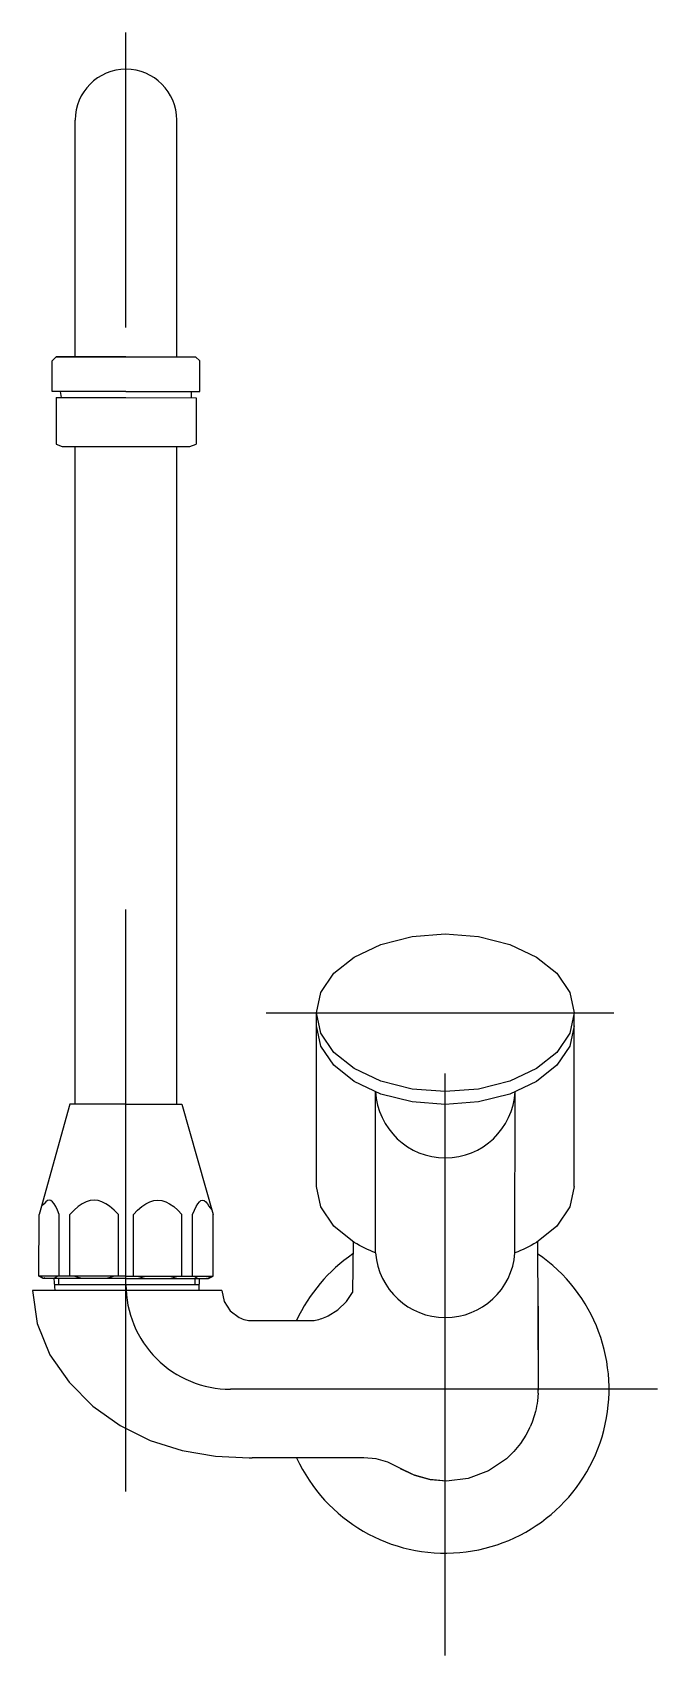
# Model space of a CAD drawing. Extents: x 30.375 to 30.483, y 45.024 to 45.302.
import ezdxf

# ---------------------------------------------------------------- set-up
doc = ezdxf.new("R2010")
doc.units = 0
doc.header["$LTSCALE"] = 0.2
doc.header["$MEASUREMENT"] = 0
doc.linetypes.add('AXES', pattern=[0.54, 0.3, -0.08, 0.08, -0.08])
doc.linetypes.add('CONTINU', pattern=[0])
doc.layers.get('0').update_dxf_attribs({"linetype": 'CONTINUOUS'})
doc.layers.add('DECA_EIXOS', color=5, linetype='AXES')

msp = doc.modelspace()

# ---------------------------------------------------------------- linework, layer by layer
at = {"linetype": 'CONTINU'}
for points in [[(30.40021, 45.28734, 0.999997), (30.38273, 45.28734)], [(30.43442, 45.12042, 0.950544), (30.45841, 45.12042)], [(30.43443, 45.09269, -0.042806), (30.43075, 45.09451), (30.42724, 45.09729), (30.42501, 45.1006), (30.42426, 45.10408)], [(30.46857, 45.10408), (30.46782, 45.1006), (30.46558, 45.09729), (30.46208, 45.09451, -0.042809), (30.4584, 45.09269)], [(30.42083, 45.05748, 1.314881), (30.46228, 45.09255)], [(30.43052, 45.09253, 0.135761), (30.42083, 45.08106)], [(30.43443, 45.09269, 0.92635), (30.4584, 45.09269)], [(30.41095, 45.08159, 0.108155), (30.41315, 45.08106)], [(30.42315, 45.08106, 0.039329), (30.42407, 45.08114)], [(30.42407, 45.08114, 0.070486), (30.42628, 45.08187)], [(30.46227, 45.0673, -0.030259), (30.46192, 45.06542)]]:
    msp.add_lwpolyline(points, format="xyb", dxfattribs=at)
for points in [[(30.38273, 45.24668), (30.38273, 45.28734)], [(30.40021, 45.24668), (30.40021, 45.28734)], [(30.38273, 45.24668), (30.38273, 45.25168)], [(30.40021, 45.24668), (30.40021, 45.25168)], [(30.37878, 45.24597), (30.37949, 45.24668)], [(30.37878, 45.24069), (30.37878, 45.24597)], [(30.39147, 45.24668), (30.37949, 45.24668)], [(30.37949, 45.24668), (30.40345, 45.24668)], [(30.38273, 45.24668), (30.38423, 45.24668)], [(30.39147, 45.24668), (30.40345, 45.24668)], [(30.39871, 45.24668), (30.40021, 45.24668)], [(30.40416, 45.24597), (30.40345, 45.24668)], [(30.40416, 45.24069), (30.40416, 45.24597)], [(30.39147, 45.24069), (30.37878, 45.24069)], [(30.38018, 45.24069), (30.37878, 45.24069)], [(30.37947, 45.23967), (30.37946, 45.23168)], [(30.37947, 45.23967), (30.39147, 45.23966)], [(30.38018, 45.24069), (30.38032, 45.23967)], [(30.39147, 45.24069), (30.40416, 45.24069)], [(30.39147, 45.23966), (30.40354, 45.23965)], [(30.4027, 45.24069), (30.40269, 45.23965)], [(30.40354, 45.23965), (30.40354, 45.23166)], [(30.37946, 45.23168), (30.38051, 45.23128)], [(30.38051, 45.23128), (30.40249, 45.23126)], [(30.38273, 45.11826), (30.38273, 45.23128)], [(30.40021, 45.11826), (30.40021, 45.23126)], [(30.40249, 45.23126), (30.40354, 45.23166)], [(30.42426, 45.10408), (30.42426, 45.13395)], [(30.46857, 45.10408), (30.46857, 45.13395)], [(30.46857, 45.13172), (30.46782, 45.12823), (30.46558, 45.12493), (30.46208, 45.12214), (30.45752, 45.12), (30.45211, 45.11863), (30.44641, 45.11817), (30.44071, 45.11863), (30.43531, 45.12), (30.43075, 45.12214), (30.42724, 45.12493), (30.42501, 45.12823), (30.42426, 45.13172)], [(30.43443, 45.09269), (30.43442, 45.12042)], [(30.4584, 45.09269), (30.45841, 45.12042)], [(30.38183, 45.11826), (30.37654, 45.09928)], [(30.39147, 45.11826), (30.38183, 45.11826)], [(30.39147, 45.11826), (30.40111, 45.11826)], [(30.40111, 45.11826), (30.40645, 45.09928)], [(30.37648, 45.08872), (30.37654, 45.09928)], [(30.37676, 45.10008), (30.37654, 45.09928)], [(30.37694, 45.10073), (30.37676, 45.10008)], [(30.37741, 45.10114), (30.37694, 45.10073)], [(30.3777, 45.10148), (30.37741, 45.10114)], [(30.37798, 45.10169), (30.3777, 45.10148)], [(30.37827, 45.10175), (30.37798, 45.10169)], [(30.37855, 45.10169), (30.37827, 45.10175)], [(30.37884, 45.10148), (30.37855, 45.10169)], [(30.37912, 45.10114), (30.37884, 45.10148)], [(30.3794, 45.10068), (30.37912, 45.10114)], [(30.3797, 45.10005), (30.3794, 45.10068)], [(30.38, 45.09928), (30.3797, 45.10005)], [(30.38, 45.08872), (30.38, 45.09928)], [(30.38254, 45.10004), (30.38183, 45.09928)], [(30.38183, 45.08872), (30.38183, 45.09928)], [(30.38327, 45.10068), (30.38254, 45.10004)], [(30.38394, 45.10114), (30.38327, 45.10068)], [(30.38463, 45.10148), (30.38394, 45.10114)], [(30.38533, 45.10169), (30.38463, 45.10148)], [(30.386, 45.10175), (30.38533, 45.10169)], [(30.38668, 45.10169), (30.386, 45.10175)], [(30.38735, 45.10149), (30.38668, 45.10169)], [(30.38804, 45.10115), (30.38735, 45.10149)], [(30.38863, 45.10075), (30.38804, 45.10115)], [(30.38946, 45.10004), (30.38863, 45.10075)], [(30.39018, 45.09928), (30.38946, 45.10004)], [(30.39018, 45.08872), (30.39018, 45.09928)], [(30.39276, 45.09928), (30.39347, 45.10004)], [(30.39276, 45.08872), (30.39276, 45.09928)], [(30.39347, 45.10004), (30.39418, 45.10066)], [(30.39418, 45.10066), (30.39487, 45.10114)], [(30.39487, 45.10114), (30.39558, 45.10149)], [(30.39558, 45.10149), (30.39626, 45.10169)], [(30.39626, 45.10169), (30.39694, 45.10175)], [(30.39694, 45.10175), (30.39762, 45.10169)], [(30.39762, 45.10169), (30.39831, 45.10148)], [(30.39831, 45.10148), (30.39897, 45.10115)], [(30.39897, 45.10115), (30.39969, 45.10066)], [(30.39969, 45.10066), (30.4004, 45.10004)], [(30.4004, 45.10004), (30.40111, 45.09928)], [(30.40111, 45.08872), (30.40111, 45.09928)], [(30.40294, 45.09928), (30.40324, 45.10005)], [(30.40294, 45.08872), (30.40294, 45.09928)], [(30.40324, 45.10005), (30.40353, 45.10066)], [(30.40353, 45.10066), (30.40382, 45.10115)], [(30.40382, 45.10115), (30.4041, 45.10148)], [(30.4041, 45.10148), (30.40438, 45.10169)], [(30.40438, 45.10169), (30.40467, 45.10175)], [(30.40467, 45.10175), (30.40495, 45.10169)], [(30.40495, 45.10169), (30.40524, 45.10148)], [(30.40524, 45.10148), (30.40552, 45.10114)], [(30.40552, 45.10114), (30.40576, 45.10075)], [(30.40576, 45.10075), (30.40622, 45.10009)], [(30.40622, 45.10009), (30.40645, 45.09928)], [(30.40645, 45.08872), (30.40645, 45.09928)], [(30.43055, 45.09466), (30.43043, 45.08592)], [(30.46227, 45.09466), (30.46239, 45.06979)], [(30.37681, 45.08872), (30.37648, 45.08872)], [(30.37723, 45.08829), (30.37648, 45.08872)], [(30.39147, 45.08872), (30.37648, 45.08872)], [(30.37723, 45.08829), (30.37681, 45.08872)], [(30.37718, 45.08848), (30.37723, 45.08829)], [(30.39147, 45.08829), (30.37723, 45.08829)], [(30.37771, 45.08829), (30.37742, 45.08841)], [(30.37798, 45.08829), (30.37771, 45.08829)], [(30.37827, 45.08829), (30.37798, 45.08829)], [(30.37883, 45.08829), (30.37855, 45.08829)], [(30.37911, 45.08829), (30.37883, 45.08829)], [(30.3794, 45.08849), (30.37911, 45.08829)], [(30.37928, 45.08625), (30.37911, 45.08829)], [(30.3797, 45.08872), (30.3794, 45.08849)], [(30.38, 45.08872), (30.3797, 45.08872)], [(30.37993, 45.08725), (30.37993, 45.08829)], [(30.38256, 45.08872), (30.38183, 45.08872)], [(30.38327, 45.08849), (30.38256, 45.08872)], [(30.38396, 45.08829), (30.38327, 45.08849)], [(30.38465, 45.08829), (30.38396, 45.08829)], [(30.38533, 45.08829), (30.38465, 45.08829)], [(30.386, 45.08829), (30.38533, 45.08829)], [(30.38669, 45.08829), (30.386, 45.08829)], [(30.38737, 45.08829), (30.38669, 45.08829)], [(30.38806, 45.08829), (30.38737, 45.08829)], [(30.38873, 45.08849), (30.38806, 45.08829)], [(30.38945, 45.08872), (30.38873, 45.08849)], [(30.39018, 45.08872), (30.38945, 45.08872)], [(30.39147, 45.08872), (30.40645, 45.08872)], [(30.39147, 45.08829), (30.4057, 45.08829)], [(30.39276, 45.08872), (30.39347, 45.08872)], [(30.39347, 45.08872), (30.3942, 45.08849)], [(30.3942, 45.08849), (30.39487, 45.08829)], [(30.39487, 45.08829), (30.39556, 45.08829)], [(30.39556, 45.08829), (30.39626, 45.08829)], [(30.39626, 45.08829), (30.39694, 45.08829)], [(30.39694, 45.08829), (30.39761, 45.08829)], [(30.39761, 45.08829), (30.39829, 45.08829)], [(30.39829, 45.08829), (30.399, 45.08829)], [(30.399, 45.08829), (30.39967, 45.08849)], [(30.39967, 45.08849), (30.4004, 45.08872)], [(30.4004, 45.08872), (30.40111, 45.08872)], [(30.40294, 45.08872), (30.40324, 45.08872)], [(30.40324, 45.08872), (30.40354, 45.08849)], [(30.4034, 45.08725), (30.4034, 45.08829)], [(30.40354, 45.08849), (30.40382, 45.08829)], [(30.40382, 45.08829), (30.40411, 45.08829)], [(30.40405, 45.08625), (30.40411, 45.08829)], [(30.40411, 45.08829), (30.40439, 45.08829)], [(30.40467, 45.08829), (30.40495, 45.08829)], [(30.40495, 45.08829), (30.40523, 45.08829)], [(30.40523, 45.08829), (30.40552, 45.08842)], [(30.4057, 45.08829), (30.4061, 45.08872)], [(30.4057, 45.08829), (30.40645, 45.08872)], [(30.40576, 45.08848), (30.4057, 45.08829)], [(30.4061, 45.08872), (30.40645, 45.08872)], [(30.37538, 45.08625), (30.37618, 45.08054), (30.37839, 45.07521), (30.38168, 45.07047), (30.38578, 45.06639), (30.39048, 45.06303), (30.39565, 45.06046), (30.40117, 45.05872), (30.40687, 45.05778), (30.41265, 45.05749)], [(30.39167, 45.08625), (30.37538, 45.08625)], [(30.3792, 45.08725), (30.40408, 45.08725)], [(30.40796, 45.08625), (30.39167, 45.08625)], [(30.40796, 45.08625), (30.40836, 45.08432), (30.40941, 45.08272), (30.41095, 45.08159)], [(30.42628, 45.08187), (30.42794, 45.08292), (30.42939, 45.08434), (30.43043, 45.08592)], [(30.42878, 45.08374), (30.42933, 45.08428)], [(30.46239, 45.08356), (30.46239, 45.06979)], [(30.41315, 45.08106), (30.42315, 45.08106)], [(30.46238, 45.06858), (30.46227, 45.0673)], [(30.46238, 45.06858), (30.4624, 45.06927)], [(30.46239, 45.06979), (30.4624, 45.06927)], [(30.4624, 45.06941), (30.46239, 45.06913)], [(30.46134, 45.0636), (30.46101, 45.06279)], [(30.46172, 45.0647), (30.46134, 45.0636)], [(30.46192, 45.06542), (30.46172, 45.0647)], [(30.46029, 45.0614), (30.45934, 45.05994), (30.45823, 45.05859), (30.45692, 45.05732)], [(30.4609, 45.06257), (30.46029, 45.0614)], [(30.4609, 45.06257), (30.46101, 45.06279)], [(30.41265, 45.05749), (30.41319, 45.05748)], [(30.43238, 45.05748), (30.41319, 45.05748)], [(30.43835, 45.05582), (30.4365, 45.05673), (30.43451, 45.05729), (30.43238, 45.05748)], [(30.44661, 45.05349), (30.44373, 45.05375), (30.44095, 45.05454), (30.43835, 45.05582)], [(30.44661, 45.05349), (30.44386, 45.05373), (30.4412, 45.05444), (30.4387, 45.05561)], [(30.45692, 45.05732), (30.45382, 45.05523), (30.45032, 45.05393), (30.44661, 45.05349)]]:
    msp.add_lwpolyline(points, dxfattribs=at)
msp.add_lwpolyline([(30.42426, 45.13395), (30.42501, 45.13744), (30.42724, 45.14075), (30.43075, 45.14353), (30.43531, 45.14568), (30.44071, 45.14704), (30.44641, 45.1475), (30.45211, 45.14704), (30.45752, 45.14568), (30.46208, 45.14353), (30.46558, 45.14075), (30.46782, 45.13744), (30.46857, 45.13395), (30.46782, 45.13047), (30.46558, 45.12716), (30.46208, 45.12438), (30.45752, 45.12223), (30.45211, 45.12086), (30.44641, 45.12041), (30.44071, 45.12086), (30.43531, 45.12223), (30.43075, 45.12438), (30.42724, 45.12716), (30.42501, 45.13047)], close=True, dxfattribs=at)
at = {"layer": 'DECA_EIXOS'}
for points in [[(30.39147, 45.05171), (30.39147, 45.3024)], [(30.44641, 45.02351), (30.44641, 45.16947)], [(30.41558, 45.13395), (30.47541, 45.13395)], [(30.48293, 45.06927), (30.40946, 45.06927)]]:
    msp.add_lwpolyline(points, dxfattribs=at)
msp.add_lwpolyline([(30.39147, 45.08725, 0.414447), (30.40946, 45.06927)], format="xyb", dxfattribs=at)

doc.saveas('drawing.dxf')
